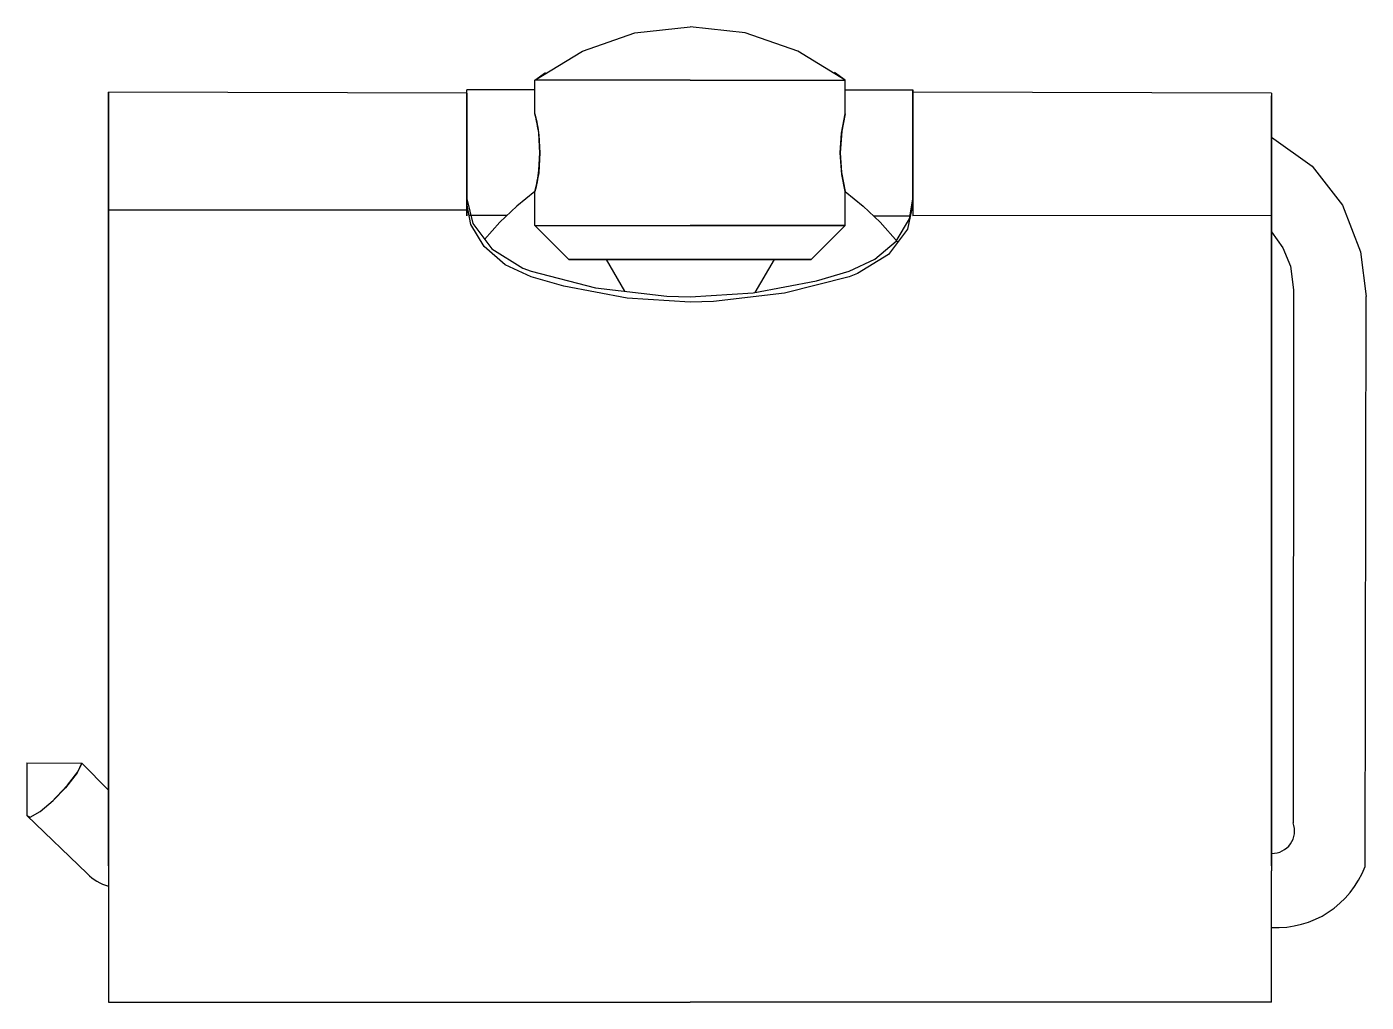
# Model space of a CAD drawing. Extents: x 62.924 to 63.062, y 0.088 to 0.189.
import ezdxf

# ---------------------------------------------------------------- set-up
doc = ezdxf.new("R2010")
doc.units = 0
doc.header["$LTSCALE"] = 0.111893
doc.header["$MEASUREMENT"] = 0
doc.linetypes.add('CONTINU', pattern=[0])
doc.layers.get('0').update_dxf_attribs({"linetype": 'CONTINUOUS'})

msp = doc.modelspace()

# ---------------------------------------------------------------- linework, layer by layer
at = {"linetype": 'CONTINU'}
for points in [[(62.97613, 0.18302), (62.98101, 0.18602), (62.98642, 0.18788), (62.99212, 0.18852)], [(63.0081, 0.18302), (63.00322, 0.18602), (62.99781, 0.18788), (62.99212, 0.18852)], [(62.97613, 0.18302), (62.97722, 0.18379)], [(63.0081, 0.18302), (63.00701, 0.18379)], [(62.97613, 0.17953), (62.97613, 0.18302)], [(62.99212, 0.18302), (62.97613, 0.18302)], [(62.99212, 0.18302), (63.0081, 0.18302)], [(63.0081, 0.17953), (63.0081, 0.18302)], [(62.93217, 0.18177), (62.93217, 0.17654)], [(62.96912, 0.18167), (62.93217, 0.18177)], [(62.93217, 0.18141), (62.93217, 0.18177)], [(62.93217, 0.18107), (62.93217, 0.18141)], [(62.93217, 0.10203), (62.93217, 0.18107)], [(62.96912, 0.17553), (62.96912, 0.18203)], [(62.96912, 0.18078), (62.96912, 0.18203)], [(62.97613, 0.18203), (62.96912, 0.18203)], [(62.96912, 0.18167), (62.96912, 0.17654)], [(62.96912, 0.18141), (62.96912, 0.18167)], [(62.96912, 0.18107), (62.96912, 0.18141)], [(62.96912, 0.16964), (62.96912, 0.18107)], [(63.0081, 0.18202), (63.01509, 0.18202)], [(63.01509, 0.18077), (63.01509, 0.18202)], [(63.01509, 0.18202), (63.01509, 0.17553)], [(63.01509, 0.18177), (63.01509, 0.17654)], [(63.05206, 0.18167), (63.01509, 0.18177)], [(63.01509, 0.18177), (63.01509, 0.18141)], [(63.01509, 0.18107), (63.01509, 0.18141)], [(63.01509, 0.17077), (63.01509, 0.18107)], [(63.05206, 0.18167), (63.05206, 0.17654)], [(63.05206, 0.18167), (63.05206, 0.18141)], [(63.05206, 0.18107), (63.05206, 0.18141)], [(63.05206, 0.10203), (63.05206, 0.18107)], [(62.93217, 0.18056), (62.93217, 0.18028)], [(62.93217, 0.1735), (62.93217, 0.18044)], [(62.93217, 0.18044), (62.93217, 0.17994)], [(62.93217, 0.17994), (62.93217, 0.10203)], [(62.96912, 0.18078), (62.96912, 0.17553)], [(62.96912, 0.18028), (62.96912, 0.18056)], [(62.96912, 0.1735), (62.96912, 0.18028)], [(62.96912, 0.18028), (62.96912, 0.17994)], [(62.96912, 0.17994), (62.96912, 0.17029)], [(63.00759, 0.17553), (63.00772, 0.17755), (63.0081, 0.17953)], [(63.0081, 0.17953), (63.00775, 0.17776), (63.00759, 0.17553)], [(63.01509, 0.18028), (63.01509, 0.18077)], [(63.01509, 0.18077), (63.01509, 0.17553)], [(63.01509, 0.1735), (63.01509, 0.18028)], [(63.01509, 0.18028), (63.01509, 0.17991)], [(63.01509, 0.17991), (63.01509, 0.17028)], [(63.05206, 0.18028), (63.05206, 0.18056)], [(63.05206, 0.1735), (63.05206, 0.18028)], [(63.05206, 0.18028), (63.05206, 0.17994)], [(63.05206, 0.17994), (63.05206, 0.10203)], [(63.05206, 0.17712), (63.05624, 0.17416), (63.05936, 0.17011), (63.06123, 0.16531), (63.06181, 0.1607)], [(62.93217, 0.17654), (62.93217, 0.17031)], [(62.96912, 0.17654), (62.96912, 0.17029)], [(62.96912, 0.17553), (62.96912, 0.16904)], [(62.96912, 0.17029), (62.96912, 0.17553)], [(63.0081, 0.17153), (63.00775, 0.1733), (63.00759, 0.17553)], [(63.00759, 0.17553), (63.00772, 0.17351), (63.0081, 0.17153)], [(63.01509, 0.17654), (63.01509, 0.17028)], [(63.01509, 0.17553), (63.01509, 0.17028)], [(63.01509, 0.17553), (63.01509, 0.16904)], [(63.05206, 0.17654), (63.05206, 0.17031)], [(62.93217, 0.1735), (62.93217, 0.17031)], [(62.96912, 0.1735), (62.96912, 0.17029)], [(63.01509, 0.1735), (63.01509, 0.17028)], [(63.05206, 0.1735), (63.05206, 0.17031)], [(62.97613, 0.17153), (62.97426, 0.17004), (62.97252, 0.16838), (62.97094, 0.16658)], [(62.97613, 0.16804), (62.97613, 0.17153)], [(63.0081, 0.17153), (63.00997, 0.17004), (63.01171, 0.16838), (63.01352, 0.16632)], [(63.0081, 0.16804), (63.0081, 0.17153)], [(62.93217, 0.16964), (62.93217, 0.17078)], [(62.93217, 0.17031), (62.93217, 0.16905)], [(62.96912, 0.17078), (62.96971, 0.16822), (62.97167, 0.16561), (62.97486, 0.16363), (62.97573, 0.16331)], [(62.96912, 0.16964), (62.96912, 0.17078)], [(62.97573, 0.16275), (62.97307, 0.16399), (62.97088, 0.16585), (62.9695, 0.16815), (62.96912, 0.17029)], [(62.96912, 0.16904), (62.96912, 0.17029)], [(63.0085, 0.16331), (63.01116, 0.16456), (63.01336, 0.16643), (63.01473, 0.16873), (63.01509, 0.17077)], [(63.01509, 0.17028), (63.01452, 0.16765), (63.01256, 0.16504), (63.00936, 0.16307), (63.0085, 0.16275)], [(63.01509, 0.17077), (63.01509, 0.16964)], [(63.01509, 0.17028), (63.01509, 0.16904)], [(63.05206, 0.17078), (63.05206, 0.16964)], [(63.05206, 0.17031), (63.05206, 0.16905)], [(62.93217, 0.16964), (62.96912, 0.16964)], [(62.97323, 0.16906), (62.96934, 0.16906)], [(63.01102, 0.16904), (63.01483, 0.16904)], [(63.05206, 0.16905), (63.01509, 0.16904)], [(62.97963, 0.16454), (62.97613, 0.16804)], [(62.97613, 0.16804), (63.0081, 0.16804)], [(63.0081, 0.16804), (62.99212, 0.16804)], [(63.0046, 0.16454), (63.0081, 0.16804)], [(63.05206, 0.16738), (63.05322, 0.16572), (63.054, 0.16385), (63.0543, 0.16141)], [(62.97963, 0.16454), (62.97939, 0.16478)], [(62.97963, 0.16454), (62.98452, 0.16454)], [(62.99212, 0.16454), (62.97963, 0.16454)], [(62.98452, 0.16454), (62.98058, 0.16454)], [(62.98635, 0.16454), (62.98058, 0.16454)], [(62.98346, 0.16454), (62.98536, 0.16125)], [(62.98452, 0.16454), (62.99212, 0.16454)], [(62.99212, 0.16454), (62.98635, 0.16454)], [(62.99788, 0.16454), (62.99212, 0.16454)], [(62.99212, 0.16454), (62.99966, 0.16454)], [(63.0046, 0.16454), (62.99212, 0.16454)], [(62.99788, 0.16454), (63.00365, 0.16454)], [(63.00077, 0.16454), (62.9988, 0.16113)], [(63.00365, 0.16454), (62.99966, 0.16454)], [(62.99966, 0.16454), (63.0046, 0.16454)], [(63.0046, 0.16454), (63.00485, 0.16478)], [(62.97573, 0.16331), (62.98238, 0.1616), (62.98971, 0.16075), (62.99212, 0.16069)], [(62.99212, 0.16069), (62.99862, 0.16109), (63.00516, 0.16233), (63.0085, 0.16331)], [(62.99212, 0.16014), (62.98563, 0.16054), (62.9791, 0.16177), (62.97573, 0.16275)], [(63.0085, 0.16275), (63.00186, 0.16104), (62.99452, 0.16019), (62.99212, 0.16014)], [(63.0543, 0.16141), (63.05427, 0.10643)], [(63.06169, 0.10194), (63.06181, 0.1607)], [(62.92375, 0.11263), (62.92375, 0.10722)], [(62.92375, 0.11263), (62.92942, 0.11261)], [(62.92629, 0.10858), (62.92795, 0.11033), (62.929, 0.11171), (62.92942, 0.11261)], [(62.92942, 0.11261), (62.92895, 0.1116), (62.92775, 0.11006), (62.92648, 0.10875)], [(62.92942, 0.11261), (62.93217, 0.1098)], [(62.92375, 0.10722), (62.92411, 0.10702), (62.92512, 0.10761), (62.92648, 0.10875)], [(62.92996, 0.10122), (62.92375, 0.10722)], [(62.93217, 0.10203), (62.93217, 0.10168)], [(62.93217, 0.10168), (62.93217, 0.08795)], [(63.05206, 0.10203), (63.05206, 0.10151)], [(63.05206, 0.08795), (63.05206, 0.10151)], [(62.93217, 0.08795), (62.99212, 0.08795)], [(63.05206, 0.08795), (62.99212, 0.08795)]]:
    msp.add_lwpolyline(points, dxfattribs=at)
for points in [[(62.97664, 0.17553), (62.97651, 0.17756, 0.028801), (62.97613, 0.17953)], [(62.97613, 0.17953, -0.032242), (62.97653, 0.17734), (62.97664, 0.17553)], [(62.97613, 0.17153, 0.032312), (62.97653, 0.17372), (62.97664, 0.17553)], [(62.97664, 0.17553), (62.97651, 0.1735, -0.02887), (62.97613, 0.17153)], [(63.05206, 0.10329, 0.528184), (63.05427, 0.10643)], [(62.92996, 0.10122, 0.133739), (62.93217, 0.09991)], [(63.05206, 0.09567, 0.327852), (63.06169, 0.10194)]]:
    msp.add_lwpolyline(points, format="xyb", dxfattribs=at)

doc.saveas('drawing.dxf')
